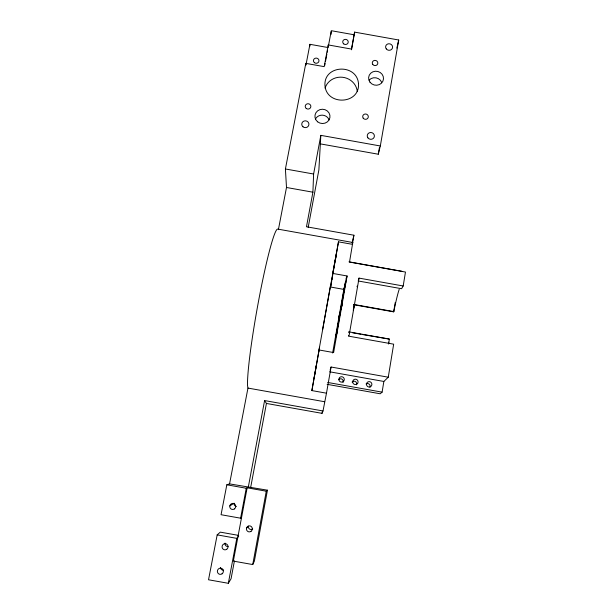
<?xml version="1.0" encoding="UTF-8"?>
<svg xmlns="http://www.w3.org/2000/svg" width="614" height="614" viewBox="0 0 614 614"><rect width="100%" height="100%" fill="white"/><g stroke="black" fill="none" stroke-linecap="round" stroke-linejoin="round"><path stroke-width="0.92" d="M305.787 65.038L305.803 63.365L324.177 66.642L328.275 44.937L351.492 49.082L354.608 32.12L398.709 40.002L380.319 145.978L378.278 154.221L320.347 143.883M309.909 46.119L309.94 44.308L328.114 47.554L328.275 44.937M241.601 517.257L240.604 518.193L221.063 514.716L226.827 484.791L229.559 483.893L247.964 388.079L247.534 385.623A81.984 6.132 -79.8 0 1 259.607 295.495A81.984 6.132 -79.8 0 1 277.635 229.076L352.789 242.484L352.405 243.827L353.917 235.216L306.47 226.758L312.902 192.197L313.608 174.015L320.83 135.356L380.319 145.978M320.83 135.356L318.881 169.894L308.205 227.326M331.046 34.422L331.23 31.629M358.146 280.974L401.602 288.718L403.191 285.986L405.47 272.04L349.519 262.063L352.789 242.484M344.83 287.091L345.306 284.689M353.25 310.277L353.303 310.415M351.53 49.795L354.608 32.12M339.788 312.779L338.874 317.906L339.772 312.802M336.403 335.075L337.378 329.649L336.111 335.474L343.756 291.581M349.189 331.928L349.074 332.773M348.898 331.875L389.314 339.074L388.969 341.722A35.297 2.709 -79.9 0 0 388.754 343.656M346.227 279.485L346.242 279.393A33.486 0.437 -79.9 0 0 346.166 278.51M353.319 309.817L353.779 307.13M354.002 306.693L354.201 305.204L354.017 305.925M332.826 273.437L347.079 275.978L343.832 289.394L330.616 287.037L338.475 241.847L352.636 244.372M344.876 286.784L345.782 281.834L345.291 284.374M327.124 384.326L380.181 393.781L382.1 392.146L383.857 381.455L388.263 377.203L393.666 344.178L348.975 336.219L359.036 278.111L403.191 285.986M388.386 343.993L388.693 342.113M353.564 304.705L393.674 311.858L395.201 302.595M335.543 259.231L335.85 257.404M314.046 378.462L316.532 364.186M388.263 377.203L331.076 367.018L326.479 393.19L311.874 390.588L319.51 347.301M335.72 336.664C334.53 343.901 337.086 328.874 335.889 336.111M378.278 154.221L379.421 147.644M326.479 393.19L323.01 410.966L264.596 400.566L266.43 403.444L322.02 413.345L322.35 411.472M332.634 353.027L343.832 289.394M347.079 275.978L333.617 352.566L319.134 349.988L311.874 390.588M353.887 307.368L353.395 310.009M318.666 351.807L338.475 241.847M330.616 287.037L330.984 284.957M357.049 286.784L357.171 286.078M322.634 329.457L330.677 284.489M331.322 283.108L331.652 281.258M331.982 279.408L332.312 277.559M336.909 332.051L337.147 330.746M336.871 332.673L336.418 335.067M341.768 305.956L341.261 308.589L342.244 303.078L341.737 305.711M332.696 273.583L336.426 253.306M266.269 491.2L247.15 487.8L233.343 561.104L252.738 564.55L266.269 491.2L267.443 490.179L229.559 483.893M267.443 490.179L254.38 561.104L252.738 564.55M343.733 291.466L344.431 287.398L343.495 292.625L344.884 286.086L337.155 330.47M238.301 535.339L220.296 532.138L217.179 534.871L208.53 579.777L228.331 583.3L236.804 538.363L238.754 536.03M240.604 518.193L246.252 488.253L247.15 487.8M234.425 560.889L231.056 578.764L228.331 583.3M248.286 487.224L264.596 400.566M250.658 487.508L266.43 403.444M344.584 286.262L344.615 286.093A33.486 0.437 -79.9 0 1 345.559 281.35M324.745 65.383L325.098 63.503M325.451 61.623L326.871 54.116M327.224 52.244L327.577 50.363M328.467 45.682L331.291 30.7L354.278 34.806M278.395 229.659L286.492 187.485L285.41 168.98L305.803 63.365M305.964 64.938L309.94 44.308M348.483 336.104L348.606 335.482M393.674 311.858L394.434 308.566A35.297 2.709 -79.9 0 1 399.207 289.294M349.044 332.335L349.182 331.767M352.106 243.113L353.917 235.216M396.859 48.092L398.709 40.002M330.094 370.196L331.076 367.018M358.369 280.26L359.036 278.111M322.02 413.345L323.01 410.966M389.314 339.074L362.889 334.615M246.483 528.355L248.317 526.114A2.932 2.84 -72.3 0 0 252.707 528.999M229.82 505.921L234.134 503.188A2.87 2.794 -67.8 0 0 236.352 506.496M285.41 168.98L313.608 174.015M286.492 187.485L312.902 192.197M348.952 261.833L401.97 271.288M353.656 304.421L393.843 311.59M352.566 332.78L361.009 334.285M329.611 371.792L383.857 381.455M327.73 382.461L382.1 392.146M247.964 388.079L324.637 401.74M226.827 484.791L246.252 488.253M217.179 534.871L236.804 538.363M352.075 382.054A2.656 2.633 50.3 0 1 356.511 384.878M338.606 379.652A2.656 2.64 47.6 0 1 343.042 382.484M366.044 383.988A2.663 2.633 51.6 0 1 369.981 387.281M325.059 88.163A16.486 15.511 7.7 0 1 342.42 77.249A16.486 15.511 7.7 0 1 357.287 91.494M369.167 80.089A7.345 6.892 10.7 0 1 381.678 82.322M315.404 119.124A7.422 7.03 6 0 1 322.45 115.163A7.422 7.03 6 0 1 329.089 119.845M223.596 570.168A3.016 2.893 -71.1 0 1 220.503 567.451M228.086 546.552A2.993 2.886 -70.1 0 1 225.046 543.075M358.492 83.397C360.234 104.395 326.809 106.107 324.967 85.73C323.363 64.854 356.534 63.165 358.492 83.397M338.882 379.652A2.717 2.702 45.5 0 0 343.142 381.647A2.717 2.702 45.5 0 0 342.719 376.965A2.717 2.702 45.5 0 0 338.882 379.652M366.489 384.571A2.725 2.694 50.5 0 0 370.756 386.559A2.725 2.694 50.5 0 0 370.303 381.877A2.725 2.694 50.5 0 0 366.489 384.571M352.682 382.115A2.725 2.702 48.9 0 0 356.949 384.103A2.725 2.702 48.9 0 0 356.511 379.421A2.725 2.702 48.9 0 0 352.682 382.115M303.017 126.814A3.592 3.408 4.2 0 0 308.873 124.857A3.592 3.408 4.2 0 0 304.122 121.012A3.592 3.408 4.2 0 0 303.017 126.814M367.901 137.843A3.592 3.408 11.4 0 0 374.079 137.39A3.592 3.408 11.4 0 0 370.472 132.509A3.592 3.408 11.4 0 0 367.901 137.843M386.252 48.874A3.523 3.277 11.3 0 0 392.308 48.46A3.523 3.277 11.3 0 0 388.754 43.755A3.523 3.277 11.3 0 0 386.252 48.874M317.615 121.81A7.545 7.138 6 0 0 329.887 117.704A7.545 7.138 6 0 0 319.871 109.645A7.545 7.138 6 0 0 317.615 121.81M343.717 43.878A2.763 2.571 7.8 0 0 348.199 42.412A2.763 2.571 7.8 0 0 344.523 39.496A2.763 2.571 7.8 0 0 343.717 43.878M314.422 62.651A2.778 2.594 5.4 0 0 318.942 61.177A2.778 2.594 5.4 0 0 315.266 58.23A2.778 2.594 5.4 0 0 314.422 62.651M306.217 108.425A2.824 2.671 4.5 0 0 310.822 106.897A2.824 2.671 4.5 0 0 307.077 103.881A2.824 2.671 4.5 0 0 306.217 108.425M372.79 64.455A2.794 2.609 10.4 0 0 377.587 64.125A2.794 2.609 10.4 0 0 374.786 60.379A2.794 2.609 10.4 0 0 372.79 64.455M363.212 118.172A2.824 2.671 10.4 0 0 368.07 117.819A2.824 2.671 10.4 0 0 365.238 113.997A2.824 2.671 10.4 0 0 363.212 118.172M369.996 82.184A7.468 7 10.7 0 0 382.844 81.271A7.468 7 10.7 0 0 375.315 71.232A7.468 7 10.7 0 0 369.996 82.184M251.026 531.34A3.032 2.932 -72.2 0 0 250.658 526.129A3.032 2.932 -72.2 0 0 246.437 529.145A3.032 2.932 -72.2 0 0 251.026 531.34M226.735 549.284A3.108 2.993 -69.9 0 0 226.382 543.95A3.108 2.993 -69.9 0 0 222.061 547.036A3.108 2.993 -69.9 0 0 226.735 549.284M234.41 508.929A3.055 2.97 -67.4 0 0 234.049 503.68A3.055 2.97 -67.4 0 0 229.766 506.711A3.055 2.97 -67.4 0 0 234.41 508.929M222.068 573.806A3.139 3.009 -71 0 0 221.723 568.426A3.139 3.009 -71 0 0 217.371 571.55A3.139 3.009 -71 0 0 222.068 573.806"/></g></svg>
